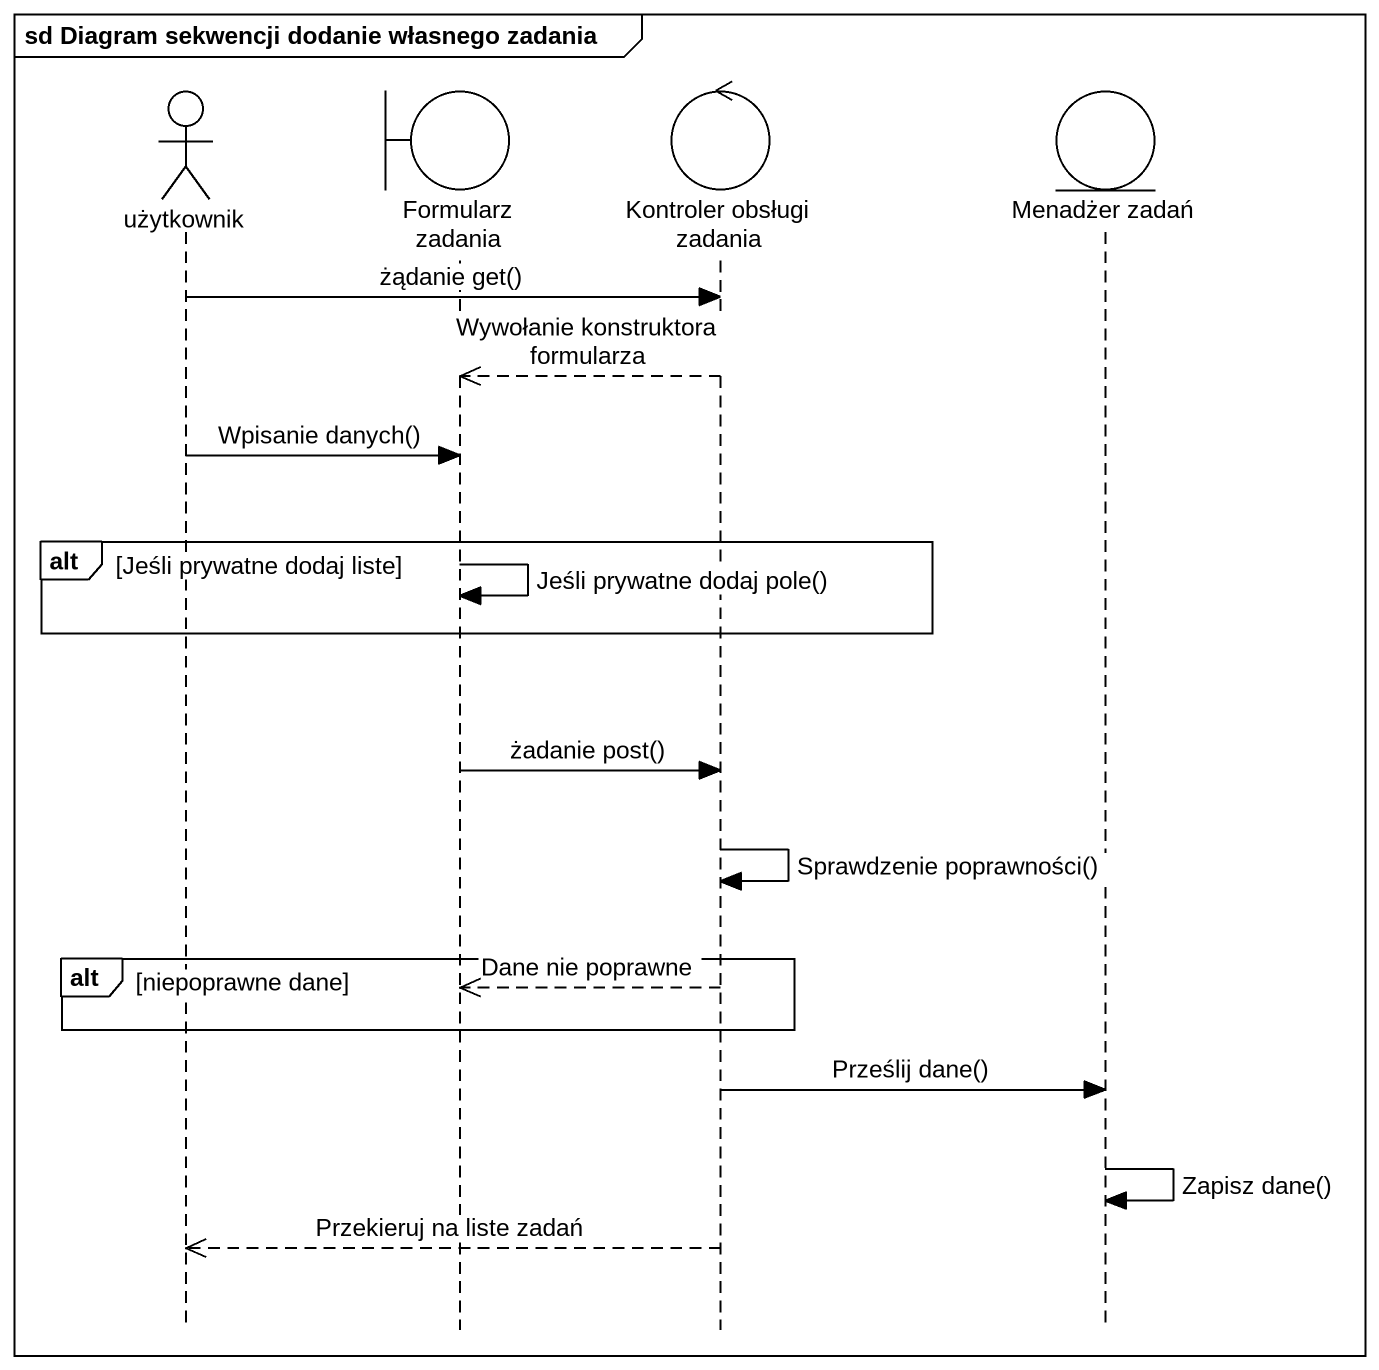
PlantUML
@startuml
mainframe sd Diagram sekwencji dodanie własnego zadania
hide footbox
actor użytkownik
boundary "Formularz zadania" as Formularz_zadania
control "Kontroler obsługi zadania" as Kontroler_obsługi_zadania
entity "Menadżer zadań" as Menadżer_zadań

użytkownik -> Kontroler_obsługi_zadania : żądanie get()
Kontroler_obsługi_zadania -->> Formularz_zadania : Wywołanie konstruktora formularza
użytkownik -> Formularz_zadania : Wpisanie danych()
alt Jeśli prywatne dodaj liste
  Formularz_zadania -> Formularz_zadania : Jeśli prywatne dodaj pole()
end
Formularz_zadania -> Kontroler_obsługi_zadania : żadanie post()
Kontroler_obsługi_zadania -> Kontroler_obsługi_zadania : Sprawdzenie poprawności()
alt niepoprawne dane
  Kontroler_obsługi_zadania -->> Formularz_zadania : Dane nie poprawne
end
Kontroler_obsługi_zadania -> Menadżer_zadań : Prześlij dane()
Menadżer_zadań -> Menadżer_zadań : Zapisz dane()
Kontroler_obsługi_zadania -->> użytkownik : Przekieruj na liste zadań
@enduml
